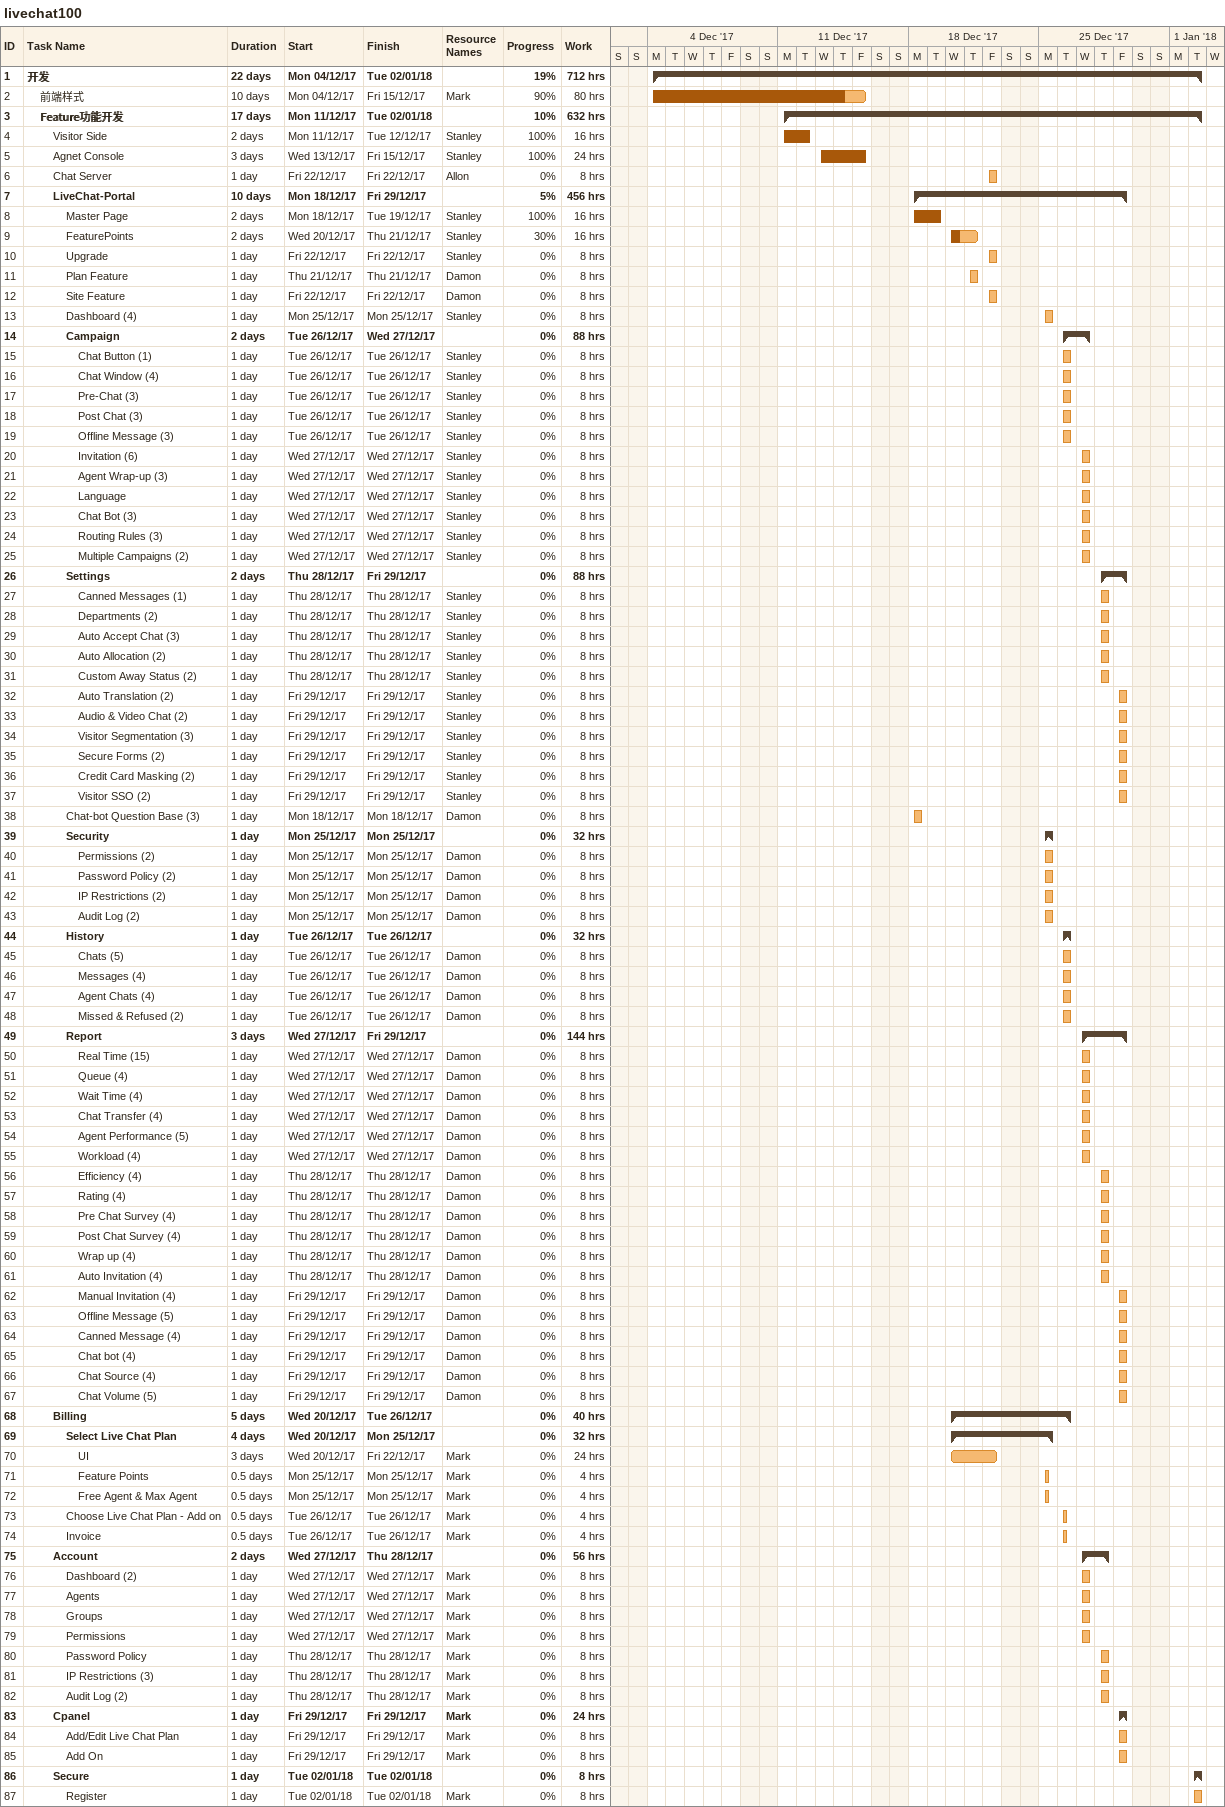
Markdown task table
livechat100

| ID | Level | Task | Duration | Start | Finish | Resources | % complete | Work (h) |
|---|---|---|---|---|---|---|---|---|
| 1 | 1 | **开发** | 22d | 2017-12-04 | 2018-01-02 |  | 19 | 712 |
| 2 | 2 | 前端样式 | 10d | 2017-12-04 | 2017-12-15 | Mark | 90 | 80 |
| 3 | 2 | **Feature功能开发** | 17d | 2017-12-11 | 2018-01-02 |  | 10 | 632 |
| 4 | 3 | Visitor Side | 2d | 2017-12-11 | 2017-12-12 | Stanley | 100 | 16 |
| 5 | 3 | Agnet Console | 3d | 2017-12-13 | 2017-12-15 | Stanley | 100 | 24 |
| 6 | 3 | Chat Server | 1d | 2017-12-22 | 2017-12-22 | Allon | 0 | 8 |
| 7 | 3 | **LiveChat-Portal** | 10d | 2017-12-18 | 2017-12-29 |  | 5 | 456 |
| 8 | 4 | Master Page | 2d | 2017-12-18 | 2017-12-19 | Stanley | 100 | 16 |
| 9 | 4 | FeaturePoints | 2d | 2017-12-20 | 2017-12-21 | Stanley | 30 | 16 |
| 10 | 4 | Upgrade | 1d | 2017-12-22 | 2017-12-22 | Stanley | 0 | 8 |
| 11 | 4 | Plan Feature | 1d | 2017-12-21 | 2017-12-21 | Damon | 0 | 8 |
| 12 | 4 | Site Feature | 1d | 2017-12-22 | 2017-12-22 | Damon | 0 | 8 |
| 13 | 4 | Dashboard (4) | 1d | 2017-12-25 | 2017-12-25 | Stanley | 0 | 8 |
| 14 | 4 | **Campaign** | 2d | 2017-12-26 | 2017-12-27 |  | 0 | 88 |
| 15 | 5 | Chat Button (1) | 1d | 2017-12-26 | 2017-12-26 | Stanley | 0 | 8 |
| 16 | 5 | Chat Window (4) | 1d | 2017-12-26 | 2017-12-26 | Stanley | 0 | 8 |
| 17 | 5 | Pre-Chat (3) | 1d | 2017-12-26 | 2017-12-26 | Stanley | 0 | 8 |
| 18 | 5 | Post Chat (3) | 1d | 2017-12-26 | 2017-12-26 | Stanley | 0 | 8 |
| 19 | 5 | Offline Message (3) | 1d | 2017-12-26 | 2017-12-26 | Stanley | 0 | 8 |
| 20 | 5 | Invitation (6) | 1d | 2017-12-27 | 2017-12-27 | Stanley | 0 | 8 |
| 21 | 5 | Agent Wrap-up (3) | 1d | 2017-12-27 | 2017-12-27 | Stanley | 0 | 8 |
| 22 | 5 | Language | 1d | 2017-12-27 | 2017-12-27 | Stanley | 0 | 8 |
| 23 | 5 | Chat Bot (3) | 1d | 2017-12-27 | 2017-12-27 | Stanley | 0 | 8 |
| 24 | 5 | Routing Rules (3) | 1d | 2017-12-27 | 2017-12-27 | Stanley | 0 | 8 |
| 25 | 5 | Multiple Campaigns (2) | 1d | 2017-12-27 | 2017-12-27 | Stanley | 0 | 8 |
| 26 | 4 | **Settings** | 2d | 2017-12-28 | 2017-12-29 |  | 0 | 88 |
| 27 | 5 | Canned Messages (1) | 1d | 2017-12-28 | 2017-12-28 | Stanley | 0 | 8 |
| 28 | 5 | Departments (2) | 1d | 2017-12-28 | 2017-12-28 | Stanley | 0 | 8 |
| 29 | 5 | Auto Accept Chat (3) | 1d | 2017-12-28 | 2017-12-28 | Stanley | 0 | 8 |
| 30 | 5 | Auto Allocation (2) | 1d | 2017-12-28 | 2017-12-28 | Stanley | 0 | 8 |
| 31 | 5 | Custom Away Status (2) | 1d | 2017-12-28 | 2017-12-28 | Stanley | 0 | 8 |
| 32 | 5 | Auto Translation (2) | 1d | 2017-12-29 | 2017-12-29 | Stanley | 0 | 8 |
| 33 | 5 | Audio & Video Chat (2) | 1d | 2017-12-29 | 2017-12-29 | Stanley | 0 | 8 |
| 34 | 5 | Visitor Segmentation (3) | 1d | 2017-12-29 | 2017-12-29 | Stanley | 0 | 8 |
| 35 | 5 | Secure Forms (2) | 1d | 2017-12-29 | 2017-12-29 | Stanley | 0 | 8 |
| 36 | 5 | Credit Card Masking (2) | 1d | 2017-12-29 | 2017-12-29 | Stanley | 0 | 8 |
| 37 | 5 | Visitor SSO (2) | 1d | 2017-12-29 | 2017-12-29 | Stanley | 0 | 8 |
| 38 | 4 | Chat-bot Question Base (3) | 1d | 2017-12-18 | 2017-12-18 | Damon | 0 | 8 |
| 39 | 4 | **Security** | 1d | 2017-12-25 | 2017-12-25 |  | 0 | 32 |
| 40 | 5 | Permissions (2) | 1d | 2017-12-25 | 2017-12-25 | Damon | 0 | 8 |
| 41 | 5 | Password Policy (2) | 1d | 2017-12-25 | 2017-12-25 | Damon | 0 | 8 |
| 42 | 5 | IP Restrictions (2) | 1d | 2017-12-25 | 2017-12-25 | Damon | 0 | 8 |
| 43 | 5 | Audit Log (2) | 1d | 2017-12-25 | 2017-12-25 | Damon | 0 | 8 |
| 44 | 4 | **History** | 1d | 2017-12-26 | 2017-12-26 |  | 0 | 32 |
| 45 | 5 | Chats (5) | 1d | 2017-12-26 | 2017-12-26 | Damon | 0 | 8 |
| 46 | 5 | Messages (4) | 1d | 2017-12-26 | 2017-12-26 | Damon | 0 | 8 |
| 47 | 5 | Agent Chats (4) | 1d | 2017-12-26 | 2017-12-26 | Damon | 0 | 8 |
| 48 | 5 | Missed & Refused (2) | 1d | 2017-12-26 | 2017-12-26 | Damon | 0 | 8 |
| 49 | 4 | **Report** | 3d | 2017-12-27 | 2017-12-29 |  | 0 | 144 |
| 50 | 5 | Real Time (15) | 1d | 2017-12-27 | 2017-12-27 | Damon | 0 | 8 |
| 51 | 5 | Queue (4) | 1d | 2017-12-27 | 2017-12-27 | Damon | 0 | 8 |
| 52 | 5 | Wait Time (4) | 1d | 2017-12-27 | 2017-12-27 | Damon | 0 | 8 |
| 53 | 5 | Chat Transfer (4) | 1d | 2017-12-27 | 2017-12-27 | Damon | 0 | 8 |
| 54 | 5 | Agent Performance (5) | 1d | 2017-12-27 | 2017-12-27 | Damon | 0 | 8 |
| 55 | 5 | Workload (4) | 1d | 2017-12-27 | 2017-12-27 | Damon | 0 | 8 |
| 56 | 5 | Efficiency (4) | 1d | 2017-12-28 | 2017-12-28 | Damon | 0 | 8 |
| 57 | 5 | Rating (4) | 1d | 2017-12-28 | 2017-12-28 | Damon | 0 | 8 |
| 58 | 5 | Pre Chat Survey (4) | 1d | 2017-12-28 | 2017-12-28 | Damon | 0 | 8 |
| 59 | 5 | Post Chat Survey (4) | 1d | 2017-12-28 | 2017-12-28 | Damon | 0 | 8 |
| 60 | 5 | Wrap up (4) | 1d | 2017-12-28 | 2017-12-28 | Damon | 0 | 8 |
| 61 | 5 | Auto Invitation (4) | 1d | 2017-12-28 | 2017-12-28 | Damon | 0 | 8 |
| 62 | 5 | Manual Invitation (4) | 1d | 2017-12-29 | 2017-12-29 | Damon | 0 | 8 |
| 63 | 5 | Offline Message (5) | 1d | 2017-12-29 | 2017-12-29 | Damon | 0 | 8 |
| 64 | 5 | Canned Message (4) | 1d | 2017-12-29 | 2017-12-29 | Damon | 0 | 8 |
| 65 | 5 | Chat bot (4) | 1d | 2017-12-29 | 2017-12-29 | Damon | 0 | 8 |
| 66 | 5 | Chat Source (4) | 1d | 2017-12-29 | 2017-12-29 | Damon | 0 | 8 |
| 67 | 5 | Chat Volume (5) | 1d | 2017-12-29 | 2017-12-29 | Damon | 0 | 8 |
| 68 | 3 | **Billing** | 5d | 2017-12-20 | 2017-12-26 |  | 0 | 40 |
| 69 | 4 | **Select Live Chat Plan** | 4d | 2017-12-20 | 2017-12-25 |  | 0 | 32 |
| 70 | 5 | UI | 3d | 2017-12-20 | 2017-12-22 | Mark | 0 | 24 |
| 71 | 5 | Feature Points | 0.5d | 2017-12-25 | 2017-12-25 | Mark | 0 | 4 |
| 72 | 5 | Free Agent & Max Agent | 0.5d | 2017-12-25 | 2017-12-25 | Mark | 0 | 4 |
| 73 | 4 | Choose Live Chat Plan - Add on | 0.5d | 2017-12-26 | 2017-12-26 | Mark | 0 | 4 |
| 74 | 4 | Invoice | 0.5d | 2017-12-26 | 2017-12-26 | Mark | 0 | 4 |
| 75 | 3 | **Account** | 2d | 2017-12-27 | 2017-12-28 |  | 0 | 56 |
| 76 | 4 | Dashboard (2) | 1d | 2017-12-27 | 2017-12-27 | Mark | 0 | 8 |
| 77 | 4 | Agents | 1d | 2017-12-27 | 2017-12-27 | Mark | 0 | 8 |
| 78 | 4 | Groups | 1d | 2017-12-27 | 2017-12-27 | Mark | 0 | 8 |
| 79 | 4 | Permissions | 1d | 2017-12-27 | 2017-12-27 | Mark | 0 | 8 |
| 80 | 4 | Password Policy | 1d | 2017-12-28 | 2017-12-28 | Mark | 0 | 8 |
| 81 | 4 | IP Restrictions (3) | 1d | 2017-12-28 | 2017-12-28 | Mark | 0 | 8 |
| 82 | 4 | Audit Log (2) | 1d | 2017-12-28 | 2017-12-28 | Mark | 0 | 8 |
| 83 | 3 | **Cpanel** | 1d | 2017-12-29 | 2017-12-29 | Mark | 0 | 24 |
| 84 | 4 | Add/Edit Live Chat Plan | 1d | 2017-12-29 | 2017-12-29 | Mark | 0 | 8 |
| 85 | 4 | Add On | 1d | 2017-12-29 | 2017-12-29 | Mark | 0 | 8 |
| 86 | 3 | **Secure** | 1d | 2018-01-02 | 2018-01-02 |  | 0 | 8 |
| 87 | 4 | Register | 1d | 2018-01-02 | 2018-01-02 | Mark | 0 | 8 |
